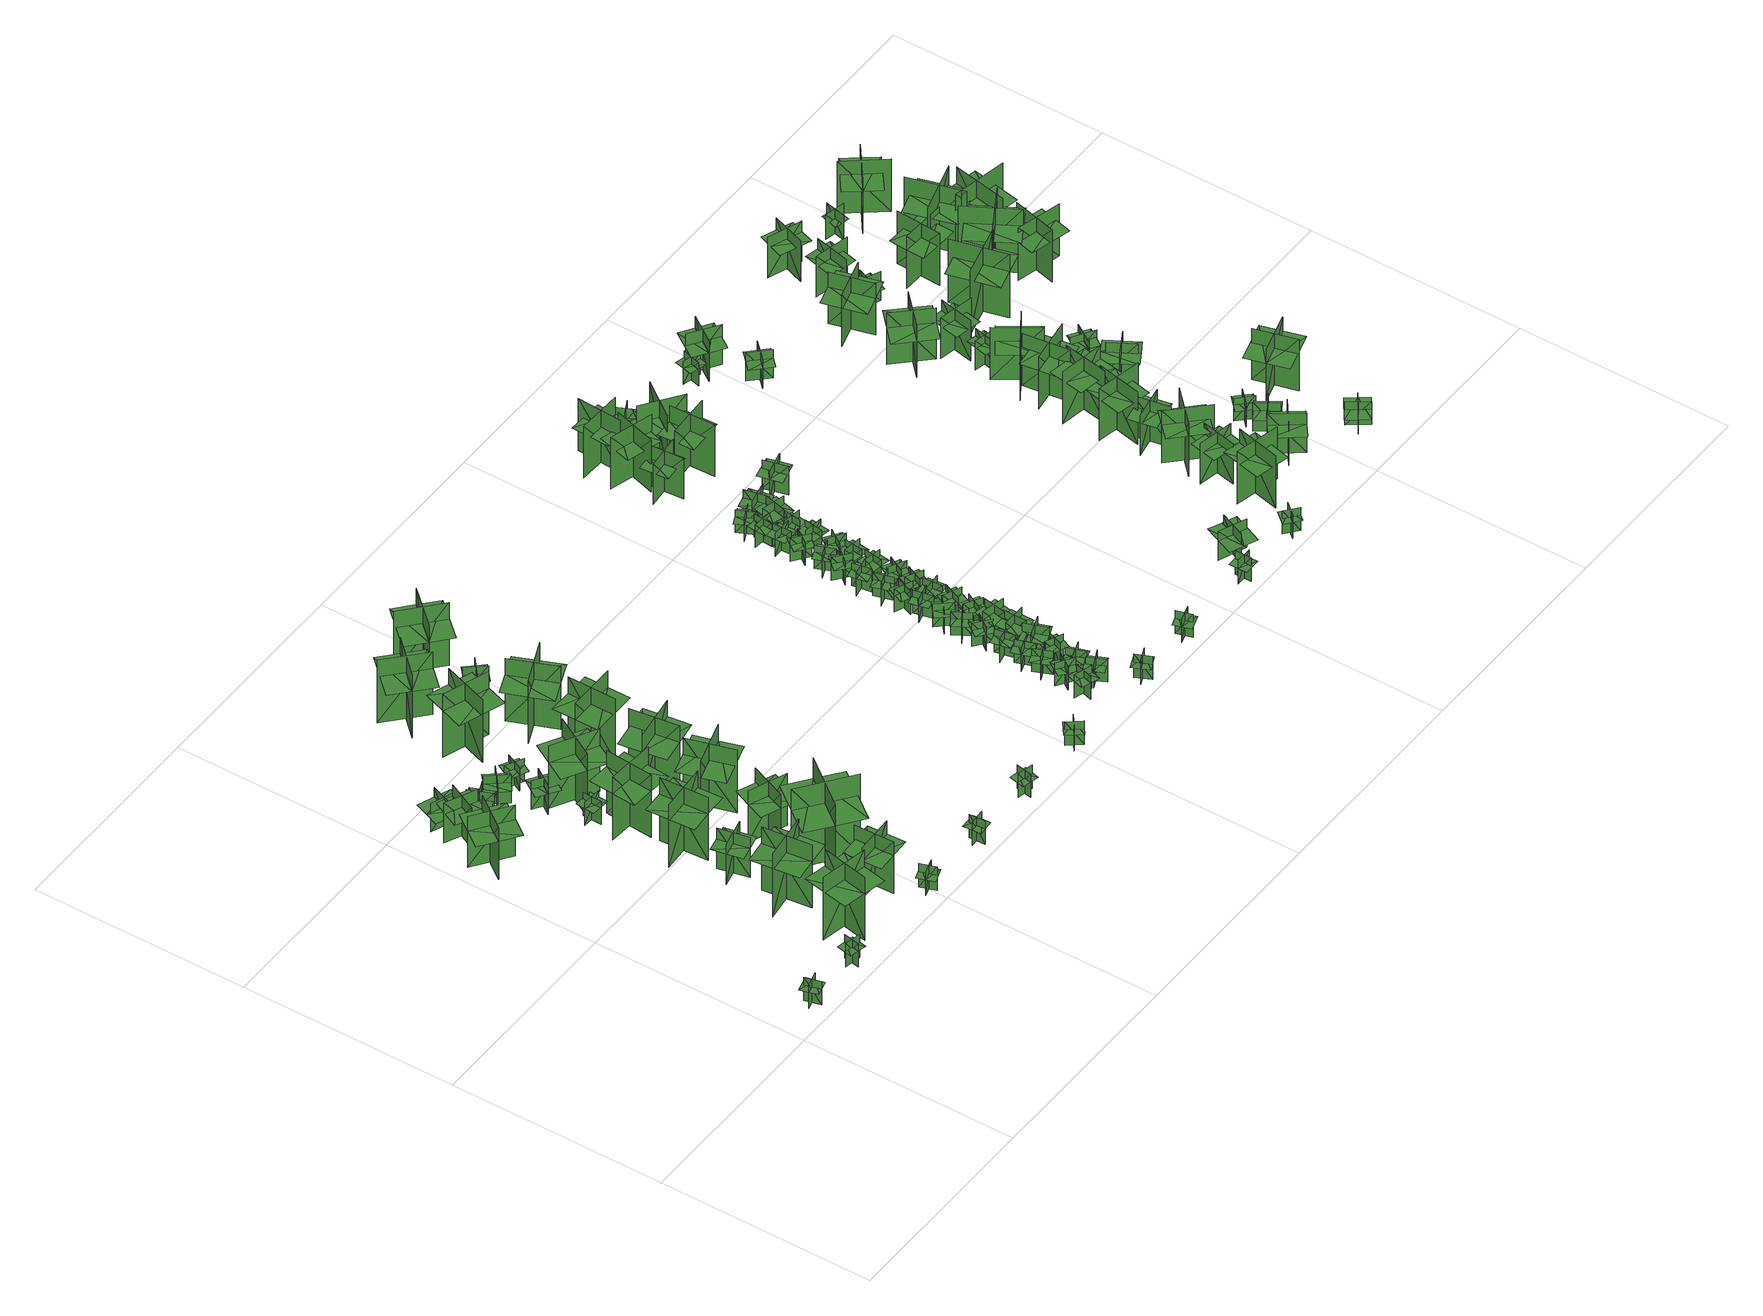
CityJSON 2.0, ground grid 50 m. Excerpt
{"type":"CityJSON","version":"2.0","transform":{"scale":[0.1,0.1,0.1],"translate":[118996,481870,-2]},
"CityObjects":{
"tree1":{"type":"SolitaryVegetationObject","geometry":[{"type":"MultiSurface","lod":"1","boundaries":[[[0,1,2]],[[0,2,3]],[[4,5,6]],[[4,6,7]],[[8,9,10]],[[8,10,11]],[[8,12,13]],[[8,13,9]]]}]},
"tree2":{"type":"SolitaryVegetationObject","geometry":[{"type":"MultiSurface","lod":"1","boundaries":[[[14,15,16]],[[14,16,17]],[[18,19,20]],[[18,20,21]],[[22,23,24]],[[22,24,25]],[[22,26,27]],[[22,27,23]]]}]},
"tree3":{"type":"SolitaryVegetationObject","geometry":[{"type":"MultiSurface","lod":"1","boundaries":[[[28,29,30]],[[28,30,31]],[[32,33,34]],[[32,34,35]],[[36,37,38]],[[36,38,39]],[[36,39,40]],[[36,40,41]]]}]},
"tree4":{"type":"SolitaryVegetationObject","geometry":[{"type":"MultiSurface","lod":"1","boundaries":[[[42,43,44]],[[42,44,45]],[[46,47,48]],[[46,48,49]],[[50,51,52]],[[50,52,53]],[[50,53,54]],[[50,54,55]]]}]},
"tree5":{"type":"SolitaryVegetationObject","geometry":[{"type":"MultiSurface","lod":"1","boundaries":[[[56,57,58]],[[56,58,59]],[[60,61,62]],[[60,62,63]],[[64,65,66]],[[64,66,67]],[[64,67,68]],[[64,68,69]]]}]},
"tree6":{"type":"SolitaryVegetationObject","geometry":[{"type":"MultiSurface","lod":"1","boundaries":[[[70,71,72]],[[70,72,73]],[[74,75,76]],[[74,76,77]],[[78,79,80]],[[78,80,81]],[[78,81,82]],[[78,82,83]]]}]},
"tree7":{"type":"SolitaryVegetationObject","geometry":[{"type":"MultiSurface","lod":"1","boundaries":[[[84,85,86]],[[84,86,87]],[[88,89,90]],[[88,90,91]],[[92,93,94]],[[92,94,95]],[[92,95,96]],[[92,96,97]]]}]},
"tree8":{"type":"SolitaryVegetationObject","geometry":[{"type":"MultiSurface","lod":"1","boundaries":[[[98,99,100]],[[98,100,101]],[[102,103,104]],[[102,104,105]],[[106,107,108]],[[106,108,109]],[[106,109,110]],[[106,110,111]]]}]},
"tree9":{"type":"SolitaryVegetationObject","geometry":[{"type":"MultiSurface","lod":"1","boundaries":[[[112,113,114]],[[112,114,115]],[[116,117,118]],[[116,118,119]],[[120,121,122]],[[120,122,123]],[[120,123,124]],[[120,124,125]]]}]},
"tree10":{"type":"SolitaryVegetationObject","geometry":[{"type":"MultiSurface","lod":"1","boundaries":[[[126,127,128]],[[126,128,129]],[[130,131,132]],[[130,132,133]],[[134,135,136]],[[134,136,137]],[[134,137,138]],[[134,138,139]]]}]},
"tree11":{"type":"SolitaryVegetationObject","geometry":[{"type":"MultiSurface","lod":"1","boundaries":[[[140,141,142]],[[140,142,143]],[[144,145,146]],[[144,146,147]],[[148,149,150]],[[148,150,151]],[[148,151,152]],[[148,152,153]]]}]},
"tree12":{"type":"SolitaryVegetationObject","geometry":[{"type":"MultiSurface","lod":"1","boundaries":[[[154,155,156]],[[154,156,157]],[[158,159,160]],[[158,160,161]],[[162,163,164]],[[162,164,165]],[[162,165,166]],[[162,166,167]]]}]},
"tree13":{"type":"SolitaryVegetationObject","geometry":[{"type":"MultiSurface","lod":"1","boundaries":[[[168,169,170]],[[168,170,171]],[[172,173,174]],[[172,174,175]],[[176,177,178]],[[176,178,179]],[[176,179,180]],[[176,180,181]]]}]},
"tree14":{"type":"SolitaryVegetationObject","geometry":[{"type":"MultiSurface","lod":"1","boundaries":[[[182,183,184]],[[182,184,185]],[[186,187,188]],[[186,188,189]],[[190,191,192]],[[190,192,193]],[[190,194,195]],[[190,195,191]]]}]},
"tree15":{"type":"SolitaryVegetationObject","geometry":[{"type":"MultiSurface","lod":"1","boundaries":[[[196,197,198]],[[196,198,199]],[[200,201,202]],[[200,202,203]],[[204,205,206]],[[204,206,207]],[[204,207,208]],[[204,208,209]]]}]},
"tree16":{"type":"SolitaryVegetationObject","geometry":[{"type":"MultiSurface","lod":"1","boundaries":[[[210,211,212]],[[210,212,213]],[[214,215,216]],[[214,216,217]],[[218,219,220]],[[218,220,221]],[[218,221,222]],[[218,222,223]]]}]},
"tree17":{"type":"SolitaryVegetationObject","geometry":[{"type":"MultiSurface","lod":"1","boundaries":[[[224,225,226]],[[224,226,227]],[[228,229,230]],[[228,230,231]],[[232,233,234]],[[232,234,235]],[[232,235,236]],[[232,236,237]]]}]},
"tree18":{"type":"SolitaryVegetationObject","geometry":[{"type":"MultiSurface","lod":"1","boundaries":[[[238,239,240]],[[238,240,241]],[[242,243,244]],[[242,244,245]],[[246,247,248]],[[246,248,249]],[[246,249,250]],[[246,250,251]]]}]},
"tree19":{"type":"SolitaryVegetationObject","geometry":[{"type":"MultiSurface","lod":"1","boundaries":[[[252,253,254]],[[252,254,255]],[[256,257,258]],[[256,258,259]],[[260,261,262]],[[260,262,263]],[[260,263,264]],[[260,264,265]]]}]},
"tree20":{"type":"SolitaryVegetationObject","geometry":[{"type":"MultiSurface","lod":"1","boundaries":[[[266,267,268]],[[266,268,269]],[[270,271,272]],[[270,272,273]],[[274,275,276]],[[274,276,277]],[[274,277,278]],[[274,278,279]]]}]},
"tree21":{"type":"SolitaryVegetationObject","geometry":[{"type":"MultiSurface","lod":"1","boundaries":[[[280,281,282]],[[280,282,283]],[[284,285,286]],[[284,286,287]],[[288,289,290]],[[288,290,291]],[[288,291,292]],[[288,292,293]]]}]},
"tree22":{"type":"SolitaryVegetationObject","geometry":[{"type":"MultiSurface","lod":"1","boundaries":[[[294,295,296]],[[294,296,297]],[[298,299,300]],[[298,300,301]],[[302,303,304]],[[302,304,305]],[[302,305,306]],[[302,306,307]]]}]},
"tree23":{"type":"SolitaryVegetationObject","geometry":[{"type":"MultiSurface","lod":"1","boundaries":[[[308,309,310]],[[308,310,311]],[[312,313,314]],[[312,314,315]],[[316,317,318]],[[316,318,319]],[[316,319,320]],[[316,320,321]]]}]},
"tree24":{"type":"SolitaryVegetationObject","geometry":[{"type":"MultiSurface","lod":"1","boundaries":[[[322,323,324]],[[322,324,325]],[[326,327,328]],[[326,328,329]],[[330,331,332]],[[330,332,333]],[[330,333,334]],[[330,334,335]]]}]},
"tree25":{"type":"SolitaryVegetationObject","geometry":[{"type":"MultiSurface","lod":"1","boundaries":[[[336,337,338]],[[336,338,339]],[[340,341,342]],[[340,342,343]],[[344,345,346]],[[344,346,347]],[[344,348,349]],[[344,349,345]]]}]},
"tree26":{"type":"SolitaryVegetationObject","geometry":[{"type":"MultiSurface","lod":"1","boundaries":[[[350,351,352]],[[350,352,353]],[[354,355,356]],[[354,356,357]],[[358,359,360]],[[358,360,361]],[[358,361,362]],[[358,362,363]]]}]},
"tree27":{"type":"SolitaryVegetationObject","geometry":[{"type":"MultiSurface","lod":"1","boundaries":[[[364,365,366]],[[364,366,367]],[[368,369,370]],[[368,370,371]],[[372,373,374]],[[372,374,375]],[[372,375,376]],[[372,376,377]]]}]},
"tree28":{"type":"SolitaryVegetationObject","geometry":[{"type":"MultiSurface","lod":"1","boundaries":[[[378,379,380]],[[378,380,381]],[[382,383,384]],[[382,384,385]],[[386,387,388]],[[386,388,389]],[[386,389,390]],[[386,390,391]]]}]},
"tree29":{"type":"SolitaryVegetationObject","geometry":[{"type":"MultiSurface","lod":"1","boundaries":[[[392,393,394]],[[392,394,395]],[[396,397,398]],[[396,398,399]],[[400,401,402]],[[400,402,403]],[[400,403,404]],[[400,404,405]]]}]},
"tree30":{"type":"SolitaryVegetationObject","geometry":[{"type":"MultiSurface","lod":"1","boundaries":[[[406,407,408]],[[406,408,409]],[[410,411,412]],[[410,412,413]],[[414,415,416]],[[414,416,417]],[[414,418,419]],[[414,419,415]]]}]},
"tree31":{"type":"SolitaryVegetationObject","geometry":[{"type":"MultiSurface","lod":"1","boundaries":[[[420,421,422]],[[420,422,423]],[[424,425,426]],[[424,426,427]],[[428,429,430]],[[428,430,431]],[[428,432,433]],[[428,433,429]]]}]},
"tree32":{"type":"SolitaryVegetationObject","geometry":[{"type":"MultiSurface","lod":"1","boundaries":[[[434,435,436]],[[434,436,437]],[[438,439,440]],[[438,440,441]],[[442,443,444]],[[442,444,445]],[[442,445,446]],[[442,446,447]]]}]},
"tree33":{"type":"SolitaryVegetationObject","geometry":[{"type":"MultiSurface","lod":"1","boundaries":[[[448,449,450]],[[448,450,451]],[[452,453,454]],[[452,454,455]],[[456,457,458]],[[456,458,459]],[[456,459,460]],[[456,460,461]]]}]},
"tree34":{"type":"SolitaryVegetationObject","geometry":[{"type":"MultiSurface","lod":"1","boundaries":[[[462,463,464]],[[462,464,465]],[[466,467,468]],[[466,468,469]],[[470,471,472]],[[470,472,473]],[[470,473,474]],[[470,474,475]]]}]},
"tree35":{"type":"SolitaryVegetationObject","geometry":[{"type":"MultiSurface","lod":"1","boundaries":[[[476,477,478]],[[476,478,479]],[[480,481,482]],[[480,482,483]],[[484,485,486]],[[484,486,487]],[[484,487,488]],[[484,488,489]]]}]},
"tree36":{"type":"SolitaryVegetationObject","geometry":[{"type":"MultiSurface","lod":"1","boundaries":[[[490,491,492]],[[490,492,493]],[[494,495,496]],[[494,496,497]],[[498,499,500]],[[498,500,501]],[[498,501,502]],[[498,502,503]]]}]},
"tree37":{"type":"SolitaryVegetationObject","geometry":[{"type":"MultiSurface","lod":"1","boundaries":[[[504,505,506]],[[504,506,507]],[[508,509,510]],[[508,510,511]],[[512,513,514]],[[512,514,515]],[[512,515,516]],[[512,516,517]]]}]},
"tree38":{"type":"SolitaryVegetationObject","geometry":[{"type":"MultiSurface","lod":"1","boundaries":[[[518,519,520]],[[518,520,521]],[[522,523,524]],[[522,524,525]],[[526,527,528]],[[526,528,529]],[[526,529,530]],[[526,530,531]]]}]},
"tree39":{"type":"SolitaryVegetationObject","geometry":[{"type":"MultiSurface","lod":"1","boundaries":[[[532,533,534]],[[532,534,535]],[[536,537,538]],[[536,538,539]],[[540,541,542]],[[540,542,543]],[[540,543,544]],[[540,544,545]]]}]},
"tree40":{"type":"SolitaryVegetationObject","geometry":[{"type":"MultiSurface","lod":"1","boundaries":[[[546,547,548]],[[546,548,549]],[[550,551,552]],[[550,552,553]],[[554,555,556]],[[554,556,557]],[[554,557,558]],[[554,558,559]]]}]},
"tree41":{"type":"SolitaryVegetationObject","geometry":[{"type":"MultiSurface","lod":"1","boundaries":[[[560,561,562]],[[560,562,563]],[[564,565,566]],[[564,566,567]],[[568,569,570]],[[568,570,571]],[[568,571,572]],[[568,572,573]]]}]},
"tree42":{"type":"SolitaryVegetationObject","geometry":[{"type":"MultiSurface","lod":"1","boundaries":[[[574,575,576]],[[574,576,577]],[[578,579,580]],[[578,580,581]],[[582,583,584]],[[582,584,585]],[[582,586,587]],[[582,587,583]]]}]},
"tree43":{"type":"SolitaryVegetationObject","geometry":[{"type":"MultiSurface","lod":"1","boundaries":[[[588,589,590]],[[588,590,591]],[[592,593,594]],[[592,594,595]],[[596,597,598]],[[596,598,599]],[[596,599,600]],[[596,600,601]]]}]},
"tree44":{"type":"SolitaryVegetationObject","geometry":[{"type":"MultiSurface","lod":"1","boundaries":[[[602,603,604]],[[602,604,605]],[[606,607,608]],[[606,608,609]],[[610,611,612]],[[610,612,613]],[[610,613,614]],[[610,614,615]]]}]},
"tree45":{"type":"SolitaryVegetationObject","geometry":[{"type":"MultiSurface","lod":"1","boundaries":[[[616,617,618]],[[616,618,619]],[[620,621,622]],[[620,622,623]],[[624,625,626]],[[624,626,627]],[[624,627,628]],[[624,628,629]]]}]},
"tree46":{"type":"SolitaryVegetationObject","geometry":[{"type":"MultiSurface","lod":"1","boundaries":[[[630,631,632]],[[630,632,633]],[[634,635,636]],[[634,636,637]],[[638,639,640]],[[638,640,641]],[[638,641,642]],[[638,642,643]]]}]},
"tree47":{"type":"SolitaryVegetationObject","geometry":[{"type":"MultiSurface","lod":"1","boundaries":[[[644,645,646]],[[644,646,647]],[[648,649,650]],[[648,650,651]],[[652,653,654]],[[652,654,655]],[[652,655,656]],[[652,656,657]]]}]},
"tree48":{"type":"SolitaryVegetationObject","geometry":[{"type":"MultiSurface","lod":"1","boundaries":[[[658,659,660]],[[658,660,661]],[[662,663,664]],[[662,664,665]],[[666,667,668]],[[666,668,669]],[[666,669,670]],[[666,670,671]]]}]},
"tree49":{"type":"SolitaryVegetationObject","geometry":[{"type":"MultiSurface","lod":"1","boundaries":[[[672,673,674]],[[672,674,675]],[[676,677,678]],[[676,678,679]],[[680,681,682]],[[680,682,683]],[[680,683,684]],[[680,684,685]]]}]},
"tree50":{"type":"SolitaryVegetationObject","geometry":[{"type":"MultiSurface","lod":"1","boundaries":[[[686,687,688]],[[686,688,689]],[[690,691,692]],[[690,692,693]],[[694,695,696]],[[694,696,697]],[[694,697,698]],[[694,698,699]]]}]},
"tree51":{"type":"SolitaryVegetationObject","geometry":[{"type":"MultiSurface","lod":"1","boundaries":[[[700,701,702]],[[700,702,703]],[[704,705,706]],[[704,706,707]],[[708,709,710]],[[708,710,711]],[[708,711,712]],[[708,712,713]]]}]},
"tree52":{"type":"SolitaryVegetationObject","geometry":[{"type":"MultiSurface","lod":"1","boundaries":[[[714,715,716]],[[714,716,717]],[[718,719,720]],[[718,720,721]],[[722,723,724]],[[722,724,725]],[[722,725,726]],[[722,726,727]]]}]},
"tree53":{"type":"SolitaryVegetationObject","geometry":[{"type":"MultiSurface","lod":"1","boundaries":[[[728,729,730]],[[728,730,731]],[[732,733,734]],[[732,734,735]],[[736,737,738]],[[736,738,739]],[[736,739,740]],[[736,740,741]]]}]},
"tree54":{"type":"SolitaryVegetationObject","geometry":[{"type":"MultiSurface","lod":"1","boundaries":[[[742,743,744]],[[742,744,745]],[[746,747,748]],[[746,748,749]],[[750,751,752]],[[750,752,753]],[[750,753,754]],[[750,754,755]]]}]},
"tree55":{"type":"SolitaryVegetationObject","geometry":[{"type":"MultiSurface","lod":"1","boundaries":[[[756,757,758]],[[756,758,759]],[[760,761,762]],[[760,762,763]],[[764,765,766]],[[764,766,767]],[[764,767,768]],[[764,768,769]]]}]},
"tree56":{"type":"SolitaryVegetationObject","geometry":[{"type":"MultiSurface","lod":"1","boundaries":[[[770,771,772]],[[770,772,773]],[[774,775,776]],[[774,776,777]],[[778,779,780]],[[778,780,781]],[[778,781,782]],[[778,782,783]]]}]},
"tree57":{"type":"SolitaryVegetationObject","geometry":[{"type":"MultiSurface","lod":"1","boundaries":[[[784,785,786]],[[784,786,787]],[[788,789,790]],[[788,790,791]],[[792,793,794]],[[792,794,795]],[[792,795,796]],[[792,796,797]]]}]},
"tree58":{"type":"SolitaryVegetationObject","geometry":[{"type":"MultiSurface","lod":"1","boundaries":[[[798,799,800]],[[798,800,801]],[[802,803,804]],[[802,804,805]],[[806,807,808]],[[806,808,809]],[[806,809,810]],[[806,810,811]]]}]},
"tree59":{"type":"SolitaryVegetationObject","geometry":[{"type":"MultiSurface","lod":"1","boundaries":[[[812,813,814]],[[812,814,815]],[[816,817,818]],[[816,818,819]],[[820,821,822]],[[820,822,823]],[[820,823,824]],[[820,824,825]]]}]},
"tree60":{"type":"SolitaryVegetationObject","geometry":[{"type":"MultiSurface","lod":"1","boundaries":[[[826,827,828]],[[826,828,829]],[[830,831,832]],[[830,832,833]],[[834,835,836]],[[834,836,837]],[[834,837,838]],[[834,838,839]]]}]},
"tree61":{"type":"SolitaryVegetationObject","geometry":[{"type":"MultiSurface","lod":"1","boundaries":[[[840,841,842]],[[840,842,843]],[[844,845,846]],[[844,846,847]],[[848,849,850]],[[848,850,851]],[[848,851,852]],[[848,852,853]]]}]},
"tree62":{"type":"SolitaryVegetationObject","geometry":[{"type":"MultiSurface","lod":"1","boundaries":[[[854,855,856]],[[854,856,857]],[[858,859,860]],[[858,860,861]],[[862,863,864]],[[862,864,865]],[[862,865,866]],[[862,866,867]]]}]},
"tree63":{"type":"SolitaryVegetationObject","geometry":[{"type":"MultiSurface","lod":"1","boundaries":[[[868,869,870]],[[868,870,871]],[[872,873,874]],[[872,874,875]],[[876,877,878]],[[876,878,879]],[[876,880,881]],[[876,881,877]]]}]},
"tree64":{"type":"SolitaryVegetationObject","geometry":[{"type":"MultiSurface","lod":"1","boundaries":[[[882,883,884]],[[882,884,885]],[[886,887,888]],[[886,888,889]],[[890,891,892]],[[890,892,893]],[[890,893,894]],[[890,894,895]]]}]},
"tree65":{"type":"SolitaryVegetationObject","geometry":[{"type":"MultiSurface","lod":"1","boundaries":[[[896,897,898]],[[896,898,899]],[[900,901,902]],[[900,902,903]],[[904,905,906]],[[904,906,907]],[[904,907,908]],[[904,908,909]]]}]},
"tree66":{"type":"SolitaryVegetationObject","geometry":[{"type":"MultiSurface","lod":"1","boundaries":[[[910,911,912]],[[910,912,913]],[[914,915,916]],[[914,916,917]],[[918,919,920]],[[918,920,921]],[[918,921,922]],[[918,922,923]]]}]},
"tree67":{"type":"SolitaryVegetationObject","geometry":[{"type":"MultiSurface","lod":"1","boundaries":[[[924,925,926]],[[924,926,927]],[[928,929,930]],[[928,930,931]],[[932,933,934]],[[932,934,935]],[[932,935,936]],[[932,936,937]]]}]},
"tree68":{"type":"SolitaryVegetationObject","geometry":[{"type":"MultiSurface","lod":"1","boundaries":[[[938,939,940]],[[938,940,941]],[[942,943,944]],[[942,944,945]],[[946,947,948]],[[946,948,949]],[[946,949,950]],[[946,950,951]]]}]},
"tree69":{"type":"SolitaryVegetationObject","geometry":[{"type":"MultiSurface","lod":"1","boundaries":[[[952,953,954]],[[952,954,955]],[[956,957,958]],[[956,958,959]],[[960,961,962]],[[960,962,963]],[[960,963,964]],[[960,964,965]]]}]},
"tree70":{"type":"SolitaryVegetationObject","geometry":[{"type":"MultiSurface","lod":"1","boundaries":[[[966,967,968]],[[966,968,969]],[[970,971,972]],[[970,972,973]],[[974,975,976]],[[974,976,977]],[[974,977,978]],[[974,978,979]]]}]},
"tree71":{"type":"SolitaryVegetationObject","geometry":[{"type":"MultiSurface","lod":"1","boundaries":[[[980,981,982]],[[980,982,983]],[[984,985,986]],[[984,986,987]],[[988,989,990]],[[988,990,991]],[[988,991,992]],[[988,992,993]]]}]},
"tree72":{"type":"SolitaryVegetationObject","geometry":[{"type":"MultiSurface","lod":"1","boundaries":[[[994,995,996]],[[994,996,997]],[[998,999,1000]],[[998,1000,1001]],[[1002,1003,1004]],[[1002,1004,1005]],[[1002,1005,1006]],[[1002,1006,1007]]]}]},
"tree73":{"type":"SolitaryVegetationObject","geometry":[{"type":"MultiSurface","lod":"1","boundaries":[[[1008,1009,1010]],[[1008,1010,1011]],[[1012,1013,1014]],[[1012,1014,1015]],[[1016,1017,1018]],[[1016,1018,1019]],[[1016,1019,1020]],[[1016,1020,1021]]]}]},
"tree74":{"type":"SolitaryVegetationObject","geometry":[{"type":"MultiSurface","lod":"1","boundaries":[[[1022,1023,1024]],[[1022,1024,1025]],[[1026,1027,1028]],[[1026,1028,1029]],[[1030,1031,1032]],[[1030,1032,1033]],[[1030,1033,1034]],[[1030,1034,1035]]]}]},
"tree75":{"type":"SolitaryVegetationObject","geometry":[{"type":"MultiSurface","lod":"1","boundaries":[[[1036,1037,1038]],[[1036,1038,1039]],[[1040,1041,1042]],[[1040,1042,1043]],[[1044,1045,1046]],[[1044,1046,1047]],[[1044,1047,1048]],[[1044,1048,1049]]]}]},
"tree76":{"type":"SolitaryVegetationObject","geometry":[{"type":"MultiSurface","lod":"1","boundaries":[[[1050,1051,1052]],[[1050,1052,1053]],[[1054,1055,1056]],[[1054,1056,1057]],[[1058,1059,1060]],[[1058,1060,1061]],[[1058,1062,1063]],[[1058,1063,1059]]]}]},
"tree77":{"type":"SolitaryVegetationObject","geometry":[{"type":"MultiSurface","lod":"1","boundaries":[[[1064,1065,1066]],[[1064,1066,1067]],[[1068,1069,1070]],[[1068,1070,1071]],[[1072,1073,1074]],[[1072,1074,1075]],[[1072,1076,1077]],[[1072,1077,1073]]]}]},
"tree78":{"type":"SolitaryVegetationObject","geometry":[{"type":"MultiSurface","lod":"1","boundaries":[[[1078,1079,1080]],[[1078,1080,1081]],[[1082,1083,1084]],[[1082,1084,1085]],[[1086,1087,1088]],[[1086,1088,1089]],[[1086,1089,1090]],[[1086,1090,1091]]]}]},
"tree79":{"type":"SolitaryVegetationObject","geometry":[{"type":"MultiSurface","lod":"1","boundaries":[[[1092,1093,1094]],[[1092,1094,1095]],[[1096,1097,1098]],[[1096,1098,1099]],[[1100,1101,1102]],[[1100,1102,1103]],[[1100,1104,1105]],[[1100,1105,1101]]]}]},
"tree80":{"type":"SolitaryVegetationObject","geometry":[{"type":"MultiSurface","lod":"1","boundaries":[[[1106,1107,1108]],[[1106,1108,1109]],[[1110,1111,1112]],[[1110,1112,1113]],[[1114,1115,1116]],[[1114,1116,1117]],[[1114,1117,1118]],[[1114,1118,1119]]]}]},
"tree81":{"type":"SolitaryVegetationObject","geometry":[{"type":"MultiSurface","lod":"1","boundaries":[[[1120,1121,1122]],[[1120,1122,1123]],[[1124,1125,1126]],[[1124,1126,1127]],[[1128,1129,1130]],[[1128,1130,1131]],[[1128,1132,1133]],[[1128,1133,1129]]]}]},
"tree82":{"type":"SolitaryVegetationObject","geometry":[{"type":"MultiSurface","lod":"1","boundaries":[[[1134,1135,1136]],[[1134,1136,1137]],[[1138,1139,1140]],[[1138,1140,1141]],[[1142,1143,1144]],[[1142,1144,1145]],[[1142,1145,1146]],[[1142,1146,1147]]]}]},
"tree83":{"type":"SolitaryVegetationObject","geometry":[{"type":"MultiSurface","lod":"1","boundaries":[[[1148,1149,1150]],[[1148,1150,1151]],[[1152,1153,1154]],[[1152,1154,1155]],[[1156,1157,1158]],[[1156,1158,1159]],[[1156,1159,1160]],[[1156,1160,1161]]]}]},
"tree84":{"type":"SolitaryVegetationObject","geometry":[{"type":"MultiSurface","lod":"1","boundaries":[[[1162,1163,1164]],[[1162,1164,1165]],[[1166,1167,1168]],[[1166,1168,1169]],[[1170,1171,1172]],[[1170,1172,1173]],[[1170,1174,1175]],[[1170,1175,1171]]]}]},
"tree85":{"type":"SolitaryVegetationObject","geometry":[{"type":"MultiSurface","lod":"1","boundaries":[[[1176,1177,1178]],[[1176,1178,1179]],[[1180,1181,1182]],[[1180,1182,1183]],[[1184,1185,1186]],[[1184,1186,1187]],[[1184,1188,1189]],[[1184,1189,1185]]]}]},
"tree86":{"type":"SolitaryVegetationObject","geometry":[{"type":"MultiSurface","lod":"1","boundaries":[[[1190,1191,1192]],[[1190,1192,1193]],[[1194,1195,1196]],[[1194,1196,1197]],[[1198,1199,1200]],[[1198,1200,1201]],[[1198,1202,1203]],[[1198,1203,1199]]]}]},
"tree87":{"type":"SolitaryVegetationObject","geometry":[{"type":"MultiSurface","lod":"1","boundaries":[[[1204,1205,1206]],[[1204,1206,1207]],[[1208,1209,1210]],[[1208,1210,1211]],[[1212,1213,1214]],[[1212,1214,1215]],[[1212,1216,1217]],[[1212,1217,1213]]]}]},
"tree88":{"type":"SolitaryVegetationObject","geometry":[{"type":"MultiSurface","lod":"1","boundaries":[[[1218,1219,1220]],[[1218,1220,1221]],[[1222,1223,1224]],[[1222,1224,1225]],[[1226,1227,1228]],[[1226,1228,1229]],[[1226,1230,1231]],[[1226,1231,1227]]]}]},
"tree89":{"type":"SolitaryVegetationObject","geometry":[{"type":"MultiSurface","lod":"1","boundaries":[[[1232,1233,1234]],[[1232,1234,1235]],[[1236,1237,1238]],[[1236,1238,1239]],[[1240,1241,1242]],[[1240,1242,1243]],[[1240,1243,1244]],[[1240,1244,1245]]]}]},
"tree90":{"type":"SolitaryVegetationObject","geometry":[{"type":"MultiSurface","lod":"1","boundaries":[[[1246,1247,1248]],[[1246,1248,1249]],[[1250,1251,1252]],[[1250,1252,1253]],[[1254,1255,1256]],[[1254,1256,1257]],[[1254,1258,1259]],[[1254,1259,1255]]]}]},
"tree91":{"type":"SolitaryVegetationObject","geometry":[{"type":"MultiSurface","lod":"1","boundaries":[[[1260,1261,1262]],[[1260,1262,1263]],[[1264,1265,1266]],[[1264,1266,1267]],[[1268,1269,1270]],[[1268,1270,1271]],[[1268,1271,1272]],[[1268,1272,1273]]]}]},
"tree92":{"type":"SolitaryVegetationObject","geometry":[{"type":"MultiSurface","lod":"1","boundaries":[[[1274,1275,1276]],[[1274,1276,1277]],[[1278,1279,1280]],[[1278,1280,1281]],[[1282,1283,1284]],[[1282,1284,1285]],[[1282,1286,1287]],[[1282,1287,1283]]]}]},
"tree93":{"type":"SolitaryVegetationObject","geometry":[{"type":"MultiSurface","lod":"1","boundaries":[[[1288,1289,1290]],[[1288,1290,1291]],[[1292,1293,1294]],[[1292,1294,1295]],[[1296,1297,1298]],[[1296,1298,1299]],[[1296,1299,1300]],[[1296,1300,1301]]]}]},
"tree94":{"type":"SolitaryVegetationObject","geometry":[{"type":"MultiSurface","lod":"1","boundaries":[[[1302,1303,1304]],[[1302,1304,1305]],[[1306,1307,1308]],[[1306,1308,1309]],[[1310,1311,1312]],[[1310,1312,1313]],[[1310,1314,1315]],[[1310,1315,1311]]]}]},
"tree95":{"type":"SolitaryVegetationObject","geometry":[{"type":"MultiSurface","lod":"1","boundaries":[[[1316,1317,1318]],[[1316,1318,1319]],[[1320,1321,1322]],[[1320,1322,1323]],[[1324,1325,1326]],[[1324,1326,1327]],[[1324,1327,1328]],[[1324,1328,1329]]]}]},
"tree96":{"type":"SolitaryVegetationObject","geometry":[{"type":"MultiSurface","lod":"1","boundaries":[[[1330,1331,1332]],[[1330,1332,1333]],[[1334,1335,1336]],[[1334,1336,1337]],[[1338,1339,1340]],[[1338,1340,1341]],[[1338,1341,1342]],[[1338,1342,1343]]]}]},
"tree97":{"type":"SolitaryVegetationObject","geometry":[{"type":"MultiSurface","lod":"1","boundaries":[[[1344,1345,1346]],[[1344,1346,1347]],[[1348,1349,1350]],[[1348,1350,1351]],[[1352,1353,1354]],[[1352,1354,1355]],[[1352,1356,1357]],[[1352,1357,1353]]]}]},
"tree98":{"type":"SolitaryVegetationObject","geometry":[{"type":"MultiSurface","lod":"1","boundaries":[[[1358,1359,1360]],[[1358,1360,1361]],[[1362,1363,1364]],[[1362,1364,1365]],[[1366,1367,1368]],[[1366,1368,1369]],[[1366,1369,1370]],[[1366,1370,1371]]]}]},
"tree99":{"type":"SolitaryVegetationObject","geometry":[{"type":"MultiSurface","lod":"1","boundaries":[[[1372,1373,1374]],[[1372,1374,1375]],[[1376,1377,1378]],[[1376,1378,1379]],[[1380,1381,1382]],[[1380,1382,1383]],[[1380,1383,1384]],[[1380,1384,1385]]]}]},
"tree100":{"type":"SolitaryVegetationObject","geometry":[{"type":"MultiSurface","lod":"1","boundaries":[[[1386,1387,1388]],[[1386,1388,1389]],[[1390,1391,1392]],[[1390,1392,1393]],[[1394,1395,1396]],[[1394,1396,1397]],[[1394,1397,1398]],[[1394,1398,1399]]]}]},
"tree101":{"type":"SolitaryVegetationObject","geometry":[{"type":"MultiSurface","lod":"1","boundaries":[[[1400,1401,1402]],[[1400,1402,1403]],[[1404,1405,1406]],[[1404,1406,1407]],[[1408,1409,1410]],[[1408,1410,1411]],[[1408,1412,1413]],[[1408,1413,1409]]]}]},
"tree102":{"type":"SolitaryVegetationObject","geometry":[{"type":"MultiSurface","lod":"1","boundaries":[[[1414,1415,1416]],[[1414,1416,1417]],[[1418,1419,1420]],[[1418,1420,1421]],[[1422,1423,1424]],[[1422,1424,1425]],[[1422,1426,1427]],[[1422,1427,1423]]]}]},
"tree103":{"type":"SolitaryVegetationObject","geometry":[{"type":"MultiSurface","lod":"1","boundaries":[[[1428,1429,1430]],[[1428,1430,1431]],[[1432,1433,1434]],[[1432,1434,1435]],[[1436,1437,1438]],[[1436,1438,1439]],[[1436,1439,1440]],[[1436,1440,1441]]]}]},
"tree104":{"type":"SolitaryVegetationObject","geometry":[{"type":"MultiSurface","lod":"1","boundaries":[[[1442,1443,1444]],[[1442,1444,1445]],[[1446,1447,1448]],[[1446,1448,1449]],[[1450,1451,1452]],[[1450,1452,1453]],[[1450,1454,1455]],[[1450,1455,1451]]]}]},
"tree105":{"type":"SolitaryVegetationObject","geometry":[{"type":"MultiSurface","lod":"1","boundaries":[[[1456,1457,1458]],[[1456,1458,1459]],[[1460,1461,1462]],[[1460,1462,1463]],[[1464,1465,1466]],[[1464,1466,1467]],[[1464,1468,1469]],[[1464,1469,1465]]]}]},
"tree106":{"type":"SolitaryVegetationObject","geometry":[{"type":"MultiSurface","lod":"1","boundaries":[[[1470,1471,1472]],[[1470,1472,1473]],[[1474,1475,1476]],[[1474,1476,1477]],[[1478,1479,1480]],[[1478,1480,1481]],[[1478,1482,1483]],[[1478,1483,1479]]]}]},
"tree107":{"type":"SolitaryVegetationObject","geometry":[{"type":"MultiSurface","lod":"1","boundaries":[[[1484,1485,1486]],[[1484,1486,1487]],[[1488,1489,1490]],[[1488,1490,1491]],[[1492,1493,1494]],[[1492,1494,1495]],[[1492,1496,1497]],[[1492,1497,1493]]]}]},
"tree108":{"type":"SolitaryVegetationObject","geometry":[{"type":"MultiSurface","lod":"1","boundaries":[[[1498,1499,1500]],[[1498,1500,1501]],[[1502,1503,1504]],[[1502,1504,1505]],[[1506,1507,1508]],[[1506,1508,1509]],[[1506,1509,1510]],[[1506,1510,1511]]]}]},
"tree109":{"type":"SolitaryVegetationObject","geometry":[{"type":"MultiSurface","lod":"1","boundaries":[[[1512,1513,1514]],[[1512,1514,1515]],[[1516,1517,1518]],[[1516,1518,1519]],[[1520,1521,1522]],[[1520,1522,1523]],[[1520,1524,1525]],[[1520,1525,1521]]]}]},
"tree110":{"type":"SolitaryVegetationObject","geometry":[{"type":"MultiSurface","lod":"1","boundaries":[[[1526,1527,1528]],[[1526,1528,1529]],[[1530,1531,1532]],[[1530,1532,1533]],[[1534,1535,1536]],[[1534,1536,1537]],[[1534,1538,1539]],[[1534,1539,1535]]]}]},
"tree111":{"type":"SolitaryVegetationObject","geometry":[{"type":"MultiSurface","lod":"1","boundaries":[[[1540,1541,1542]],[[1540,1542,1543]],[[1544,1545,1546]],[[1544,1546,1547]],[[1548,1549,1550]],[[1548,1550,1551]],[[1548,1552,1553]],[[1548,1553,1549]]]}]},
"tree112":{"type":"SolitaryVegetationObject","geometry":[{"type":"MultiSurface","lod":"1","boundaries":[[[1554,1555,1556]],[[1554,1556,1557]],[[1558,1559,1560]],[[1558,1560,1561]],[[1562,1563,1564]],[[1562,1564,1565]],[[1562,1566,1567]],[[1562,1567,1563]]]}]}
},
"vertices":[
[96,23,17],[86,60,17],[86,60,80],[96,23,80],[110,48,17],[73,39,17],[73,39,80],[110,48,80],[110,48,60],[73,39,60],[79,19,60],[115,28,60],[105,68,60],[68,59,60],
[252,39,16],[214,47,16],[214,47,79],[252,39,79],[235,63,16],[228,26,16],[228,26,79],[235,63,79],[235,63,59],[228,26,59],[248,22,59],[256,59,59],[215,67,59],[208,30,59],
[98,838,12],[39,758,12],[39,758,151],[98,838,151],[32,828,12],[113,769,12],[113,769,151],[32,828,151],[32,828,112],[3,788,112],[84,729,112],[113,769,112],[142,810,112],[62,868,112],
[254,128,15],[365,106,15],[365,106,185],[254,128,185],[300,60,15],[322,170,15],[322,170,185],[300,60,185],[300,60,141],[353,49,141],[375,160,141],[322,170,141],[269,181,141],[247,71,141],
[131,871,16],[61,905,16],[61,905,124],[131,871,124],[114,920,16],[81,851,16],[81,851,124],[114,920,124],[114,920,94],[80,937,94],[46,868,94],[81,851,94],[115,834,94],[149,903,94],
[84,898,22],[84,898,100],[109,960,100],[109,960,22],[67,940,22],[67,940,100],[126,916,100],[126,916,22],[58,944,75],[45,913,75],[119,883,75],[132,914,75],[144,945,75],[70,975,75],
[255,250,13],[367,264,13],[367,264,183],[255,250,183],[320,200,13],[307,312,13],[307,312,183],[320,200,183],[320,200,139],[374,206,139],[361,318,139],[307,312,139],[253,305,139],[267,193,139],
[145,908,17],[167,857,17],[167,857,94],[145,908,94],[131,874,17],[182,895,17],[182,895,94],[131,874,94],[131,874,72],[142,848,72],[193,870,72],[182,895,72],[172,920,72],[121,899,72],
[278,377,15],[348,393,15],[348,393,124],[278,377,124],[322,349,15],[306,419,15],[306,419,124],[322,349,124],[322,349,95],[355,357,95],[340,427,95],[306,419,95],[273,412,95],[288,342,95],
[256,500,13],[369,508,13],[369,508,183],[256,500,183],[318,447,13],[311,559,13],[311,559,183],[318,447,183],[318,447,139],[372,450,139],[365,563,139],[311,559,139],[257,555,139],[264,443,139],
[234,900,16],[191,865,16],[191,865,93],[234,900,93],[197,904,16],[232,861,16],[232,861,93],[197,904,93],[197,904,72],[175,887,72],[210,844,72],[232,861,72],[253,878,72],[218,921,72],
[442,183,13],[446,91,13],[446,91,152],[442,183,152],[397,133,13],[489,137,13],[489,137,152],[397,133,152],[397,133,116],[399,89,116],[491,93,116],[489,137,116],[487,181,116],[395,177,116],
[282,722,17],[280,678,17],[280,678,79],[282,722,79],[260,703,17],[304,700,17],[304,700,79],[260,703,79],[260,703,62],[259,681,62],[303,678,62],[304,700,62],[306,722,62],[261,725,62],
[487,59,16],[499,23,16],[499,23,79],[487,59,79],[474,33,16],[510,45,16],[510,45,79],[474,33,79],[474,33,58],[510,45,58],[503,65,58],[467,53,58],[480,14,58],[516,26,58],
[372,628,12],[260,637,12],[260,637,182],[372,628,182],[318,690,12],[309,578,12],[309,578,182],[318,690,182],[318,690,138],[264,694,138],[255,582,138],[309,578,138],[363,573,138],[372,686,138],
[240,818,15],[286,787,15],[286,787,92],[240,818,92],[247,782,15],[278,827,15],[278,827,92],[247,782,92],[247,782,70],[270,766,70],[301,812,70],[278,827,70],[255,843,70],[224,797,70],
[503,210,13],[389,297,13],[389,297,229],[503,210,229],[489,313,13],[401,200,13],[401,200,229],[489,313,229],[489,313,173],[434,356,173],[347,242,173],[401,200,173],[456,158,173],[543,271,173],
[341,813,14],[286,715,14],[286,715,184],[341,813,184],[262,791,14],[360,736,14],[360,736,184],[262,791,184],[262,791,139],[235,744,139],[333,688,139],[360,736,139],[387,783,139],[289,838,139],
[270,866,16],[289,906,16],[289,906,78],[270,866,78],[298,875,16],[258,895,16],[258,895,78],[298,875,78],[298,875,60],[308,895,60],[268,915,60],[258,895,60],[248,875,60],[288,856,60],
[466,436,14],[431,351,14],[431,351,154],[466,436,154],[404,410,14],[489,375,14],[489,375,154],[404,410,154],[404,410,117],[387,369,117],[472,334,117],[489,375,117],[506,416,117],[421,451,117],
[463,477,14],[431,585,14],[431,585,184],[463,477,184],[502,550,14],[394,518,14],[394,518,184],[502,550,184],[502,550,140],[487,602,140],[379,570,140],[394,518,140],[410,466,140],[518,498,140],
[298,974,14],[335,1081,14],[335,1081,184],[298,974,184],[372,1010,14],[266,1048,14],[266,1048,184],[372,1010,184],[372,1010,140],[390,1062,140],[284,1099,140],[266,1048,140],[248,996,140],[354,959,140],
[439,721,15],[455,610,15],[455,610,185],[439,721,185],[390,655,15],[502,672,15],[502,672,185],[390,655,185],[390,655,141],[398,601,141],[510,618,141],[502,672,141],[494,725,141],[382,708,141],
[274,1210,15],[356,1133,15],[356,1133,185],[274,1210,185],[277,1128,15],[354,1210,15],[354,1210,185],[277,1128,185],[277,1128,141],[317,1091,141],[394,1173,141],[354,1210,141],[315,1247,141],[238,1164,141],
[662,20,17],[660,57,17],[660,57,80],[662,20,80],[681,41,17],[644,39,17],[644,39,80],[681,41,80],[681,41,59],[644,39,59],[645,18,59],[683,21,59],[680,62,59],[642,60,59],
[449,760,13],[449,873,13],[449,873,183],[449,760,183],[507,818,13],[394,818,13],[394,818,183],[507,818,183],[507,818,139],[507,872,139],[394,873,139],[394,818,139],[394,764,139],[507,764,139],
[499,975,13],[395,932,13],[395,932,183],[499,975,183],[423,1006,13],[465,902,13],[465,902,183],[423,1006,183],[423,1006,139],[373,986,139],[415,881,139],[465,902,139],[516,922,139],[473,1026,139],
[468,1110,18],[429,1077,18],[429,1077,95],[468,1110,95],[431,1113,18],[464,1074,18],[464,1074,95],[431,1113,95],[431,1113,75],[412,1096,75],[446,1058,75],[464,1074,75],[483,1090,75],[449,1129,75],
[409,1263,15],[492,1187,15],[492,1187,185],[409,1263,185],[413,1181,15],[489,1264,15],[489,1264,185],[413,1181,185],[413,1181,141],[454,1144,141],[529,1228,141],[489,1264,141],[449,1300,141],[373,1217,141],
[848,34,17],[811,43,17],[811,43,80],[848,34,80],[832,59,17],[824,22,17],[824,22,80],[832,59,80],[832,59,59],[824,22,59],[844,17,59],[853,54,59],[812,63,59],[804,26,59],
[1012,22,16],[988,53,16],[988,53,79],[1012,22,79],[1015,51,16],[985,28,16],[985,28,79],[1015,51,79],[1015,51,59],[985,28,59],[998,12,59],[1028,35,59],[1003,68,59],[973,45,59],
[1153,101,17],[1111,114,17],[1111,114,79],[1153,101,79],[1139,127,17],[1126,85,17],[1126,85,79],[1139,127,79],[1139,127,61],[1118,134,61],[1105,92,61],[1126,85,61],[1147,78,61],[1161,120,61],
[1118,166,17],[1154,140,17],[1154,140,79],[1118,166,79],[1123,137,17],[1148,173,17],[1148,173,79],[1123,137,79],[1123,137,62],[1141,124,62],[1166,160,62],[1148,173,62],[1130,186,62],[1105,149,62],
[1116,198,17],[1156,215,17],[1156,215,79],[1116,198,79],[1143,187,17],[1126,227,17],[1126,227,79],[1143,187,79],[1143,187,62],[1163,195,62],[1146,236,62],[1126,227,62],[1105,219,62],[1123,178,62],
[1166,125,18],[1185,85,18],[1185,85,79],[1166,125,79],[1156,98,18],[1196,117,18],[1196,117,79],[1156,98,79],[1156,98,62],[1165,78,62],[1205,97,62],[1196,117,62],[1186,137,62],[1146,118,62],
[1129,270,17],[1143,228,17],[1143,228,79],[1129,270,79],[1115,244,17],[1157,258,17],[1157,258,79],[1115,244,79],[1115,244,62],[1122,223,62],[1164,237,62],[1157,258,62],[1150,279,62],[1108,265,62],
[1193,161,18],[1151,147,18],[1151,147,80],[1193,161,80],[1166,174,18],[1180,132,18],[1180,132,80],[1166,174,80],[1166,174,62],[1145,167,62],[1159,125,62],[1180,132,62],[1201,139,62],[1187,181,62],
[1155,303,17],[1112,294,17],[1112,294,79],[1155,303,79],[1131,320,17],[1140,276,17],[1140,276,79],[1131,320,79],[1131,320,62],[1109,315,62],[1118,272,62],[1140,276,62],[1161,281,62],[1153,324,62],
[1169,188,18],[1186,229,18],[1186,229,80],[1169,188,80],[1196,199,18],[1155,216,18],[1155,216,80],[1196,199,80],[1196,199,63],[1204,220,63],[1164,237,63],[1155,216,63],[1147,196,63],[1188,179,63],
[1125,335,17],[1152,370,17],[1152,370,79],[1125,335,79],[1154,338,17],[1119,365,17],[1119,365,79],[1154,338,79],[1154,338,62],[1168,356,62],[1133,383,62],[1119,365,62],[1106,348,62],[1141,321,62],
[1196,260,18],[1144,241,18],[1144,241,95],[1196,260,95],[1163,275,18],[1182,223,18],[1182,223,95],[1163,275,95],[1163,275,73],[1137,266,73],[1156,214,73],[1182,223,73],[1208,233,73],[1189,285,73],
[1245,18,14],[1229,53,14],[1229,53,77],[1245,18,77],[1255,45,14],[1220,30,14],[1220,30,77],[1255,45,77],[1255,45,56],[1220,30,56],[1229,11,56],[1263,27,56],[1247,64,56],[1212,49,56],
[1146,381,17],[1123,419,17],[1123,419,79],[1146,381,79],[1153,410,17],[1115,387,17],[1115,387,79],[1153,410,79],[1153,410,62],[1141,429,62],[1103,406,62],[1115,387,62],[1126,368,62],[1164,391,62],
[1199,301,18],[1144,301,18],[1144,301,95],[1199,301,95],[1173,327,18],[1173,272,18],[1173,272,95],[1173,327,95],[1173,327,74],[1145,327,74],[1145,272,74],[1173,272,74],[1201,272,74],[1201,327,74],
[1151,459,17],[1118,430,17],[1118,430,79],[1151,459,79],[1122,461,17],[1151,428,17],[1151,428,79],[1122,461,79],[1122,461,62],[1105,447,62],[1134,413,62],[1151,428,62],[1168,442,62],[1139,476,62],
[1200,345,18],[1146,357,18],[1146,357,95],[1200,345,95],[1180,376,18],[1169,322,18],[1169,322,95],[1180,376,95],[1180,376,74],[1153,382,74],[1141,328,74],[1169,322,74],[1196,316,74],[1207,370,74],
[1133,516,17],[1143,473,17],[1143,473,79],[1133,516,79],[1117,491,17],[1160,502,17],[1160,502,79],[1117,491,79],[1117,491,62],[1122,470,62],[1165,480,62],[1160,502,62],[1155,523,62],[1112,513,62],
[1194,389,19],[1156,411,19],[1156,411,80],[1194,389,80],[1186,418,19],[1165,379,19],[1165,379,80],[1186,418,80],[1186,418,63],[1167,429,63],[1145,390,63],[1165,379,63],[1184,368,63],[1206,407,63],
[1155,531,17],[1115,548,17],[1115,548,79],[1155,531,79],[1144,558,17],[1127,517,17],[1127,517,79],[1144,558,79],[1144,558,62],[1124,567,62],[1107,526,62],[1127,517,62],[1147,509,62],[1165,549,62],
[1166,430,19],[1183,471,19],[1183,471,80],[1166,430,80],[1194,441,19],[1153,458,19],[1153,458,80],[1194,441,80],[1194,441,63],[1202,461,63],[1161,478,63],[1153,458,63],[1144,437,63],[1185,420,63],
[1143,567,17],[1130,610,17],[1130,610,79],[1143,567,79],[1157,593,17],[1115,580,17],[1115,580,79],[1157,593,79],[1157,593,62],[1151,614,62],[1108,602,62],[1115,580,62],[1121,559,62],[1164,572,62],
[1195,500,19],[1151,496,19],[1151,496,80],[1195,500,80],[1172,519,19],[1176,475,19],[1176,475,80],[1172,519,80],[1172,519,63],[1150,517,63],[1154,473,63],[1176,475,63],[1198,477,63],[1194,521,63],
[1154,644,17],[1111,637,17],[1111,637,79],[1154,644,79],[1130,661,17],[1138,618,17],[1138,618,79],[1130,661,79],[1130,661,62],[1109,657,62],[1116,614,62],[1138,618,62],[1160,622,62],[1152,665,62],
[1165,522,19],[1185,561,19],[1185,561,80],[1165,522,80],[1193,531,19],[1154,550,19],[1154,550,80],[1193,531,80],[1193,531,63],[1203,550,63],[1163,570,63],[1154,550,63],[1144,531,63],[1183,511,63],
[1125,672,17],[1153,706,17],[1153,706,79],[1125,672,79],[1154,675,17],[1120,703,17],[1120,703,79],[1154,675,79],[1154,675,62],[1168,691,62],[1135,720,62],[1120,703,62],[1106,686,62],[1140,658,62],
[1157,595,19],[1196,574,19],[1196,574,80],[1157,595,80],[1166,567,19],[1187,606,19],[1187,606,80],[1166,567,80],[1166,567,63],[1185,556,63],[1206,596,63],[1187,606,63],[1167,616,63],[1146,577,63],
[1157,738,17],[1116,722,17],[1116,722,79],[1157,738,79],[1130,750,17],[1146,709,17],[1146,709,79],[1130,750,79],[1130,750,62],[1109,742,62],[1125,701,62],[1146,709,62],[1167,717,62],[1151,758,62],
[1193,636,19],[1150,644,19],[1150,644,80],[1193,636,80],[1176,660,19],[1169,617,19],[1169,617,80],[1176,660,80],[1176,660,63],[1155,664,63],[1147,620,63],[1169,617,63],[1191,613,63],[1198,656,63],
[1126,769,17],[1152,805,17],[1152,805,79],[1126,769,79],[1155,774,17],[1119,800,17],[1119,800,79],[1155,774,79],[1155,774,62],[1168,792,62],[1132,818,62],[1119,800,62],[1106,782,62],[1142,756,62],
[1196,686,19],[1152,692,19],[1152,692,80],[1196,686,80],[1178,709,19],[1172,665,19],[1172,665,80],[1178,709,80],[1178,709,63],[1156,712,63],[1150,669,63],[1172,665,63],[1194,662,63],[1200,706,63],
[1136,854,17],[1137,810,17],[1137,810,79],[1136,854,79],[1115,833,17],[1160,833,17],[1160,833,79],[1115,833,79],[1115,833,62],[1116,811,62],[1160,811,62],[1160,833,62],[1160,856,62],[1115,855,62],
[1186,747,18],[1161,710,18],[1161,710,80],[1186,747,80],[1157,742,18],[1194,717,18],[1194,717,80],[1157,742,80],[1157,742,63],[1145,723,63],[1181,698,63],[1194,717,63],[1206,735,63],[1170,760,63],
[1379,56,15],[1390,20,15],[1390,20,78],[1379,56,78],[1365,31,15],[1402,42,15],[1402,42,78],[1365,31,78],[1365,31,57],[1402,42,57],[1395,62,57],[1359,50,57],[1372,11,57],[1408,22,57],
[1157,876,17],[1113,880,17],[1113,880,79],[1157,876,79],[1138,899,17],[1135,855,17],[1135,855,79],[1138,899,79],[1138,899,62],[1116,900,62],[1113,856,62],[1135,855,62],[1157,853,62],[1160,897,62],
[1155,927,17],[1115,908,17],[1115,908,78],[1155,927,78],[1127,937,17],[1146,898,17],[1146,898,78],[1127,937,78],[1127,937,61],[1107,928,61],[1126,888,61],[1146,898,61],[1166,907,61],[1147,947,61],
[1179,806,18],[1173,762,18],[1173,762,80],[1179,806,80],[1155,788,18],[1199,782,18],[1199,782,80],[1155,788,80],[1155,788,63],[1153,766,63],[1196,760,63],[1199,782,63],[1202,804,63],[1158,810,63],
[1173,814,18],[1179,858,18],[1179,858,80],[1173,814,80],[1196,832,18],[1152,838,18],[1152,838,80],[1196,832,80],[1196,832,62],[1199,854,62],[1156,860,62],[1152,838,62],[1149,816,62],[1193,810,62],
[1200,871,17],[1147,885,17],[1147,885,94],[1200,871,94],[1182,903,17],[1168,850,17],[1168,850,94],[1182,903,94],[1182,903,73],[1155,910,73],[1141,857,73],[1168,850,73],[1195,843,73],[1209,896,73],
[1152,914,17],[1206,926,17],[1206,926,94],[1152,914,94],[1183,894,17],[1171,948,17],[1171,948,94],[1183,894,94],[1183,894,72],[1210,901,72],[1198,954,72],[1171,948,72],[1144,942,72],[1156,888,72],
[1184,1125,16],[1103,1117,16],[1103,1117,125],[1184,1125,125],[1144,1158,16],[1144,1158,125],[1151,1077,125],[1151,1077,16],[1144,1158,90],[1110,1155,90],[1116,1090,90],[1150,1093,90],[1184,1096,90],[1178,1161,90],
[1193,1183,16],[1092,1212,16],[1092,1212,156],[1193,1183,156],[1160,1241,16],[1160,1241,156],[1131,1141,156],[1131,1141,16],[1160,1241,112],[1118,1253,112],[1095,1173,112],[1137,1161,112],[1179,1149,112],[1202,1229,112],
[1145,1225,14],[1150,1330,14],[1150,1330,154],[1145,1225,154],[1194,1271,14],[1194,1271,154],[1090,1275,154],[1090,1275,14],[1194,1271,110],[1196,1314,110],[1113,1318,110],[1111,1274,110],[1109,1231,110],[1192,1227,110],
[1260,964,20],[1273,910,20],[1273,910,97],[1260,964,97],[1241,933,20],[1295,946,20],[1295,946,97],[1241,933,97],[1241,933,75],[1247,906,75],[1301,919,75],[1295,946,75],[1288,973,75],[1234,960,75],
[1283,1123,17],[1179,1118,17],[1179,1118,156],[1283,1123,156],[1234,1168,17],[1234,1168,156],[1238,1063,156],[1238,1063,17],[1234,1168,112],[1190,1166,112],[1194,1083,112],[1237,1084,112],[1281,1086,112],[1278,1170,112],
[1196,1221,16],[1280,1159,16],[1280,1159,156],[1196,1221,156],[1206,1155,16],[1206,1155,156],[1268,1239,156],[1268,1239,16],[1206,1155,112],[1241,1129,112],[1291,1196,112],[1256,1222,112],[1221,1248,112],[1171,1181,112],
[1589,56,15],[1589,18,15],[1589,18,78],[1589,56,78],[1568,35,15],[1606,35,15],[1606,35,78],[1568,35,78],[1568,35,57],[1606,35,57],[1606,56,57],[1568,56,57],[1568,15,57],[1606,14,57],
[1221,1295,16],[1242,1253,16],[1242,1253,95],[1221,1295,95],[1210,1260,16],[1252,1282,16],[1252,1282,95],[1210,1260,95],[1210,1260,69],[1252,1282,69],[1240,1305,69],[1198,1283,69],[1222,1237,69],[1264,1259,69],
[1660,77,20],[1660,77,98],[1598,103,98],[1598,103,20],[1617,61,20],[1617,61,98],[1643,121,98],[1643,121,20],[1614,52,73],[1644,39,73],[1676,113,73],[1645,126,73],[1614,139,73],[1583,65,73],
[1766,21,14],[1737,45,14],[1737,45,77],[1766,21,77],[1763,50,14],[1739,21,14],[1739,21,77],[1763,50,77],[1763,50,57],[1739,21,57],[1755,8,57],[1779,37,57],[1747,63,57],[1723,34,57],
[1448,1280,17],[1436,1237,17],[1436,1237,79],[1448,1280,79],[1422,1265,17],[1465,1253,17],[1465,1253,79],[1422,1265,79],[1422,1265,61],[1417,1244,61],[1459,1232,61],[1465,1253,61],[1471,1275,61],[1428,1286,61],
[1794,100,12],[1818,203,12],[1818,203,153],[1794,100,153],[1865,145,12],[1761,169,12],[1761,169,153],[1865,145,153],[1796,109,116],[1818,203,116],[1777,213,116],[1755,118,116],[1837,99,116],[1859,194,116],
[1450,1278,17],[1514,1234,17],[1514,1234,125],[1450,1278,125],[1459,1227,17],[1503,1291,17],[1503,1291,125],[1459,1227,125],[1459,1227,94],[1491,1205,94],[1535,1269,94],[1503,1291,94],[1471,1312,94],[1427,1249,94],
[1500,1128,19],[1539,1167,19],[1539,1167,96],[1500,1128,96],[1536,1127,19],[1498,1167,19],[1498,1167,96],[1536,1127,96],[1536,1127,74],[1556,1147,74],[1517,1186,74],[1498,1167,74],[1478,1147,74],[1517,1108,74],
[1764,260,16],[1845,243,16],[1845,243,125],[1764,260,125],[1800,206,16],[1817,287,16],[1817,287,125],[1800,206,125],[1771,259,97],[1845,243,97],[1852,275,97],[1778,291,97],[1764,227,97],[1838,211,97],
[1851,286,9],[1776,361,9],[1776,361,150],[1851,286,150],[1850,370,9],[1775,295,9],[1775,295,150],[1850,370,150],[1845,292,113],[1776,361,113],[1746,331,113],[1815,263,113],[1874,322,113],[1806,391,113],
[1764,404,16],[1845,419,16],[1845,419,125],[1764,404,125],[1818,367,16],[1803,448,16],[1803,448,125],[1818,367,125],[1771,405,97],[1845,419,97],[1839,451,97],[1765,437,97],[1777,373,97],[1851,387,97],
[1797,433,6],[1819,537,6],[1819,537,147],[1797,433,147],[1867,480,6],[1763,501,6],[1763,501,147],[1867,480,147],[1799,442,111],[1819,537,111],[1777,546,111],[1758,451,111],[1840,434,111],[1860,529,111],
[1752,582,17],[1857,564,17],[1857,564,158],[1752,582,158],[1801,514,17],[1819,619,17],[1819,619,158],[1801,514,158],[1761,581,122],[1857,564,122],[1864,606,122],[1768,622,122],[1754,539,122],[1850,523,122],
[1907,146,15],[1968,192,15],[1968,192,123],[1907,146,123],[1958,138,15],[1911,200,15],[1911,200,123],[1958,138,123],[1958,138,93],[1988,161,93],[1942,223,93],[1911,200,93],[1880,177,93],[1927,115,93],
[1868,662,14],[1763,647,14],[1763,647,155],[1868,662,155],[1801,712,14],[1815,607,14],[1815,607,155],[1801,712,155],[1859,661,119],[1763,647,119],[1768,606,119],[1865,619,119],[1853,702,119],[1757,689,119],
[1703,898,13],[1775,967,13],[1775,967,152],[1703,898,152],[1769,896,13],[1701,968,13],[1701,968,152],[1769,896,152],[1769,896,113],[1805,930,113],[1737,1003,113],[1701,968,113],[1665,934,113],[1733,862,113],
[1780,774,14],[1839,685,14],[1839,685,155],[1780,774,155],[1764,691,14],[1853,750,14],[1853,750,155],[1764,691,155],[1786,766,119],[1839,685,119],[1874,709,119],[1820,790,119],[1751,743,119],[1804,662,119],
[1977,213,18],[1947,260,18],[1947,260,95],[1977,213,95],[1985,249,18],[1938,219,18],[1938,219,95],[1985,249,95],[1985,249,74],[1970,273,74],[1923,243,74],[1938,219,74],[1953,196,74],[2000,226,74],
[1802,775,16],[1815,833,16],[1815,833,94],[1802,775,94],[1841,800,16],[1784,813,16],[1784,813,94],[1841,800,94],[1803,780,74],[1815,833,74],[1792,838,74],[1780,785,74],[1826,775,74],[1838,828,74],
[1950,307,17],[1981,276,17],[1981,276,79],[1950,307,79],[1950,278,17],[1982,309,17],[1982,309,79],[1950,278,79],[1950,278,62],[1966,262,62],[1997,293,62],[1982,309,62],[1966,325,62],[1934,293,62],
[1789,1097,14],[1693,1070,14],[1693,1070,153],[1789,1097,153],[1732,1130,14],[1758,1034,14],[1758,1034,153],[1732,1130,153],[1732,1130,114],[1684,1116,114],[1710,1020,114],[1758,1034,114],[1806,1047,114],[1780,1143,114],
[1802,836,14],[1819,917,14],[1819,917,124],[1802,836,124],[1856,872,14],[1775,889,14],[1775,889,124],[1856,872,124],[1803,843,95],[1819,917,95],[1787,923,95],[1771,849,95],[1835,836,95],[1851,910,95],
[1913,555,18],[1913,555,95],[1971,588,95],[1971,588,18],[1926,598,18],[1926,598,95],[1958,542,95],[1958,542,18],[1921,607,70],[1892,590,70],[1932,521,70],[1961,537,70],[1990,554,70],[1950,623,70],
[2067,122,15],[2067,122,77],[2098,78,77],[2098,78,15],[2102,115,15],[2102,115,77],[2060,85,77],[2060,85,15],[2109,120,57],[2093,142,57],[2041,105,57],[2056,83,57],[2072,61,57],[2124,98,57],
[1910,672,19],[1958,641,19],[1958,641,81],[1910,672,81],[1919,632,19],[1950,680,19],[1950,680,81],[1919,632,81],[1920,634,63],[1941,620,63],[1970,664,63],[1949,678,63],[1928,692,63],[1899,648,63],
[1803,1064,14],[1826,1118,14],[1826,1118,93],[1803,1064,93],[1846,1082,14],[1792,1105,14],[1792,1105,93],[1846,1082,93],[1805,1069,72],[1826,1118,72],[1805,1128,72],[1784,1078,72],[1827,1059,72],[1848,1109,72],
[1806,1137,17],[1824,1218,17],[1824,1218,127],[1806,1137,127],[1861,1172,17],[1780,1191,17],[1780,1191,127],[1861,1172,127],[1807,1144,98],[1824,1218,98],[1793,1225,98],[1775,1152,98],[1839,1137,98],[1856,1210,98],
[2075,350,11],[2101,254,11],[2101,254,149],[2075,350,149],[2041,292,11],[2137,318,11],[2137,318,149],[2041,292,149],[2041,292,111],[2055,244,111],[2151,270,111],[2137,318,111],[2124,366,111],[2028,340,111],
[1773,1303,15],[1850,1274,15],[1850,1274,124],[1773,1303,124],[1801,1243,15],[1829,1321,15],[1829,1321,124],[1801,1243,124],[1780,1300,96],[1850,1274,96],[1862,1304,96],[1791,1331,96],[1768,1270,96],[1839,1243,96],
[1918,970,12],[1950,844,12],[1950,844,184],[1918,970,184],[1866,881,12],[1992,913,12],[1992,913,184],[1866,881,184],[1921,959,139],[1950,844,139],[2000,857,139],[1970,972,139],[1871,946,139],[1900,831,139],
[2011,1055,13],[1905,1060,13],[1905,1060,154],[2011,1055,154],[1954,1117,13],[1949,1011,13],[1949,1011,154],[1954,1117,154],[2002,1055,117],[1905,1060,117],[1903,1018,117],[2000,1013,117],[2004,1097,117],[1907,1102,117],
[2007,1007,13],[2072,895,13],[2072,895,185],[2007,1007,185],[1981,907,13],[2094,973,13],[2094,973,185],[1981,907,185],[2012,997,141],[2072,895,141],[2117,921,141],[2057,1023,141],[1968,971,141],[2028,869,141],
[1945,1239,19],[1956,1287,19],[1956,1287,85],[1945,1239,85],[1974,1258,19],[1926,1269,19],[1926,1269,85],[1974,1258,85],[1969,1259,60],[1973,1279,60],[1940,1287,60],[1935,1267,60],[1930,1247,60],[1964,1239,60],
[2016,1142,13],[2052,1017,13],[2052,1017,185],[2016,1142,185],[1967,1052,13],[2092,1088,13],[2092,1088,185],[1967,1052,185],[2019,1131,140],[2052,1017,140],[2101,1031,140],[2068,1145,140],[1970,1117,140],[2002,1003,140],
[2153,865,12],[2050,892,12],[2050,892,153],[2153,865,153],[2110,937,12],[2083,834,12],[2083,834,153],[2110,937,153],[2144,867,116],[2050,892,116],[2039,851,116],[2133,826,116],[2155,908,116],[2061,932,116],
[2076,948,10],[2101,1075,10],[2101,1075,183],[2076,948,183],[2161,1006,10],[2034,1031,10],[2034,1031,183],[2161,1006,183],[2079,959,138],[2101,1075,138],[2051,1085,138],[2028,969,138],[2129,949,138],[2152,1065,138],
[1982,1218,19],[2067,1283,19],[2067,1283,160],[1982,1218,160],[2066,1208,19],[2001,1292,19],[2001,1292,160],[2066,1208,160],[1990,1223,124],[2067,1283,124],[2041,1316,124],[1964,1257,124],[2015,1190,124],[2092,1250,124]
]}
